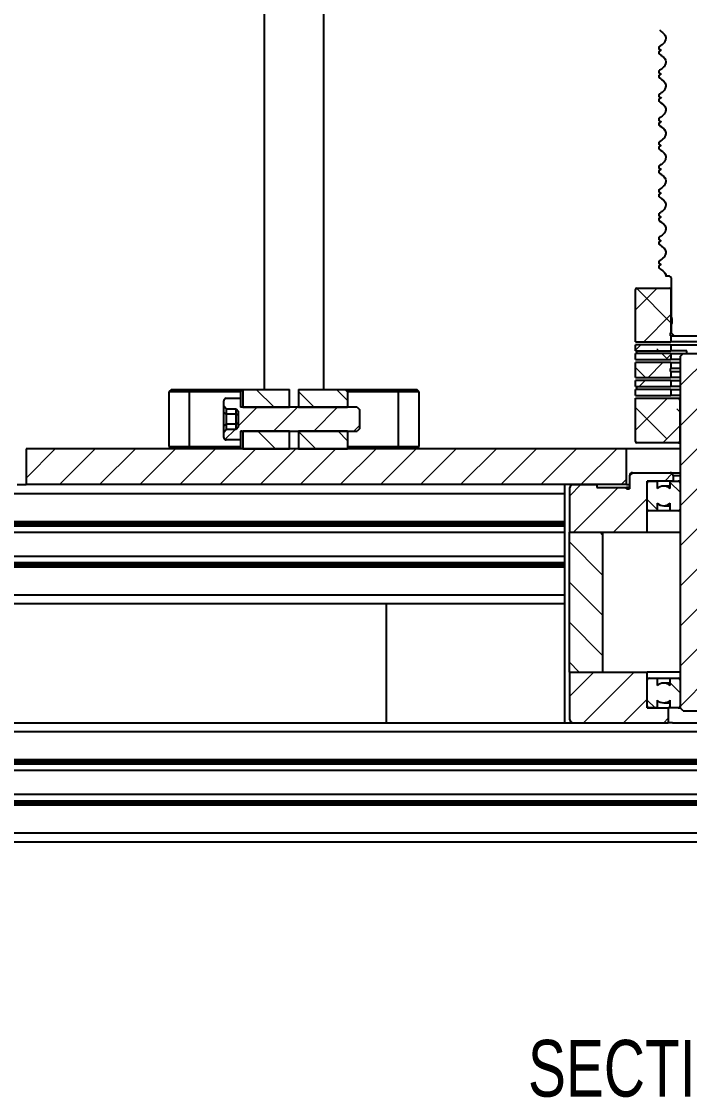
# Model space of a CAD drawing. Header units: millimetres. Extents: x 15 to 1184, y 5 to 1288.
# Drawn here: x 298.2 to 373, y 1006.1 to 1126.6 of the extents above; entities that cross this region are included whole.
import ezdxf

# ---------------------------------------------------------------- set-up
doc = ezdxf.new("R2010")
doc.units = ezdxf.units.MM
doc.styles.add('SLDTEXTSTYLE1', font='TXT', dxfattribs={"width": 0.75})

# ---------------------------------------------------------------- blocks, each defined once
blk = doc.blocks.new('SW_NOTE_3')
at = {"color": 0, "linetype": 'Continuous', "lineweight": 0, "attachment_point": 2, "style": 'SLDTEXTSTYLE1'}
for s, insert, char_height in [('SECTION', (17.36, 8.19), 6.35), ('B-B', (40.51, 5.35), 3.5)]:
    blk.add_mtext(s, dxfattribs=dict(at, insert=insert, char_height=char_height))

msp = doc.modelspace()

# ---------------------------------------------------------------- hatches: boundary and pattern name
at = {"linetype": 'Continuous', "lineweight": 18}
h = msp.add_hatch(dxfattribs=at)
h.set_pattern_fill('ANSI38', style=0)
edge = h.paths.add_edge_path(flags=0)
edge.add_line((366.92, 1096.6), (366.92, 1090.76))
edge.add_line((366.92, 1090.76), (370.9, 1090.76))
edge.add_line((370.9, 1090.76), (370.9, 1091.43))
edge.add_line((370.9, 1091.43), (370.85, 1091.43))
edge.add_line((370.85, 1091.43), (370.85, 1091.76))
edge.add_line((370.85, 1091.76), (370.9, 1091.76))
edge.add_line((370.9, 1091.76), (370.9, 1096.6))
edge.add_arc((370.74, 1096.6), 0.167, 0, 90)
edge.add_line((370.74, 1096.76), (367.09, 1096.76))
edge.add_arc((367.09, 1096.6), 0.167, 90, 180)
h = msp.add_hatch(dxfattribs=at)
h.set_pattern_fill('ANSI38', style=0)
h.paths.add_polyline_path([(366.92, 1090.43), (366.92, 1089.76), (370.9, 1089.76), (370.9, 1090.43)], flags=0)
h = msp.add_hatch(dxfattribs=at)
h.set_pattern_fill('ANSI38', style=0)
h.paths.add_polyline_path([(366.92, 1089.43), (366.92, 1088.76), (370.9, 1088.76), (370.9, 1089.43)], flags=0)
h = msp.add_hatch(dxfattribs=at)
h.set_pattern_fill('ANSI31', style=0)
h.paths.add_polyline_path([(371.92, 1049.76), (372.25, 1049.43), (374.92, 1049.43), (375.25, 1049.76), (375.25, 1079.43), (375.05, 1079.43), (375.05, 1089.3), (374.92, 1089.43), (372.25, 1089.43), (371.92, 1089.1)], flags=0)
h = msp.add_hatch(dxfattribs=at)
h.set_pattern_fill('ANSI38', style=0)
h.paths.add_polyline_path([(370.9, 1087.76), (370.9, 1088.43), (366.92, 1088.43), (366.92, 1086.76), (370.9, 1086.76), (370.9, 1087.43), (370.85, 1087.43), (370.85, 1087.76)], flags=0)
h = msp.add_hatch(dxfattribs=at)
h.set_pattern_fill('ANSI38', style=0)
h.paths.add_polyline_path([(366.92, 1086.43), (366.92, 1085.76), (370.9, 1085.76), (370.9, 1086.43)], flags=0)
h = msp.add_hatch(dxfattribs=at)
h.set_pattern_fill('ANSI31', angle=90, style=0)
h.paths.add_polyline_path([(322.98, 1083.43), (328.21, 1083.43), (328.21, 1085.43), (322.98, 1085.43)], flags=0)
h = msp.add_hatch(dxfattribs=at)
h.set_pattern_fill('ANSI31', angle=90, style=0)
h.paths.add_polyline_path([(334.44, 1085.43), (329.21, 1085.43), (329.21, 1083.43), (334.71, 1083.43), (334.71, 1085.16)], flags=0)
h = msp.add_hatch(dxfattribs=at)
h.set_pattern_fill('ANSI38', style=0)
h.paths.add_polyline_path([(366.92, 1085.43), (366.92, 1084.76), (370.9, 1084.76), (370.9, 1085.43)], flags=0)
h = msp.add_hatch(dxfattribs=at)
h.set_pattern_fill('ANSI31', style=0)
edge = h.paths.add_edge_path(flags=0)
edge.add_line((320.84, 1083.55), (321.1, 1083.25))
edge.add_line((321.1, 1083.25), (322.25, 1083.25))
edge.add_line((322.25, 1083.25), (322.51, 1082.95))
edge.add_line((322.51, 1082.95), (322.51, 1081.24))
edge.add_line((322.51, 1081.24), (322.25, 1080.94))
edge.add_line((322.25, 1080.94), (321.1, 1080.94))
edge.add_line((321.1, 1080.94), (320.84, 1080.64))
edge.add_line((320.84, 1080.64), (320.84, 1080.03))
edge.add_arc((321.11, 1080.03), 0.267, 180, 270)
edge.add_line((321.11, 1079.76), (322.71, 1079.76))
edge.add_line((322.71, 1079.76), (322.71, 1080.76))
edge.add_line((322.71, 1080.76), (335.78, 1080.76))
edge.add_line((335.78, 1080.76), (336.04, 1081.02))
edge.add_line((336.04, 1081.02), (336.04, 1083.17))
edge.add_line((336.04, 1083.17), (335.78, 1083.43))
edge.add_line((335.78, 1083.43), (322.71, 1083.43))
edge.add_line((322.71, 1083.43), (322.71, 1084.43))
edge.add_line((322.71, 1084.43), (321.11, 1084.43))
edge.add_arc((321.11, 1084.16), 0.267, 90, 180)
edge.add_line((320.84, 1084.16), (320.84, 1083.55))
h = msp.add_hatch(dxfattribs=at)
h.set_pattern_fill('ANSI38', style=0)
edge = h.paths.add_edge_path(flags=0)
edge.add_line((366.92, 1084.43), (366.92, 1079.6))
edge.add_arc((367.09, 1079.6), 0.167, 180, 270)
edge.add_line((367.09, 1079.43), (371.74, 1079.43))
edge.add_arc((371.74, 1079.6), 0.167, 270, 360)
edge.add_line((371.91, 1079.6), (371.91, 1084.26))
edge.add_arc((371.74, 1084.26), 0.167, 0, 90)
edge.add_line((371.74, 1084.43), (366.92, 1084.43))
h = msp.add_hatch(dxfattribs=at)
h.set_pattern_fill('ANSI31', angle=90, style=0)
h.paths.add_polyline_path([(322.98, 1078.76), (328.21, 1078.76), (328.21, 1080.76), (322.98, 1080.76)], flags=0)
h = msp.add_hatch(dxfattribs=at)
h.set_pattern_fill('ANSI31', angle=90, style=0)
h.paths.add_polyline_path([(334.71, 1078.76), (334.71, 1080.76), (329.21, 1080.76), (329.21, 1078.76)], flags=0)
h = msp.add_hatch(dxfattribs=at)
h.set_pattern_fill('ANSI31', style=0)
h.paths.add_polyline_path([(365.92, 1078.76), (298.71, 1078.76), (298.71, 1074.76), (365.92, 1074.76)], flags=0)
h = msp.add_hatch(dxfattribs=at)
h.set_pattern_fill('ANSI31', style=0)
edge = h.paths.add_edge_path(flags=0)
edge.add_line((359.59, 1074.43), (359.59, 1069.43))
edge.add_line((359.59, 1069.43), (368.25, 1069.43))
edge.add_line((368.25, 1069.43), (368.25, 1075.16))
edge.add_line((368.25, 1075.16), (371.15, 1075.16))
edge.add_line((371.15, 1075.16), (371.15, 1075.76))
edge.add_arc((370.82, 1075.76), 0.333, 0, 90)
edge.add_line((370.82, 1076.1), (366.59, 1076.1))
edge.add_arc((366.59, 1075.76), 0.333, 90, 180)
edge.add_line((366.25, 1075.76), (366.25, 1074.3))
edge.add_line((366.25, 1074.3), (365.92, 1074.3))
edge.add_line((365.92, 1074.3), (365.92, 1074.43))
edge.add_line((365.92, 1074.43), (362.59, 1074.43))
edge.add_line((362.59, 1074.43), (362.59, 1074.76))
edge.add_line((362.59, 1074.76), (359.92, 1074.76))
edge.add_arc((359.92, 1074.43), 0.333, 90, 180)
h = msp.add_hatch(dxfattribs=at)
h.set_pattern_fill('ANSI31', angle=90, style=0)
edge = h.paths.add_edge_path(flags=0)
edge.add_line((370.82, 1075.16), (370.82, 1074.32))
edge.add_arc((370.09, 1073.5), 1.1, 48.1897, 131.8103)
edge.add_line((369.35, 1074.32), (369.35, 1075.16))
edge.add_line((369.35, 1075.16), (368.45, 1075.16))
edge.add_arc((368.45, 1074.96), 0.2, 90, 180)
edge.add_line((368.25, 1074.96), (368.25, 1072.03))
edge.add_arc((368.45, 1072.03), 0.2, 180, 270)
edge.add_line((368.45, 1071.83), (369.35, 1071.83))
edge.add_line((369.35, 1071.83), (369.35, 1072.68))
edge.add_arc((370.09, 1073.5), 1.1, 228.1897, 311.8103)
edge.add_line((370.82, 1072.68), (370.82, 1071.83))
edge.add_line((370.82, 1071.83), (371.72, 1071.83))
edge.add_arc((371.72, 1072.03), 0.2, 270, 360)
edge.add_line((371.92, 1072.03), (371.92, 1074.96))
edge.add_arc((371.72, 1074.96), 0.2, 0, 90)
edge.add_line((371.72, 1075.16), (370.82, 1075.16))
h = msp.add_hatch(dxfattribs=at)
h.set_pattern_fill('ANSI31', angle=90, style=0)
h.paths.add_polyline_path([(363.25, 1069.43), (359.49, 1069.43), (359.49, 1053.76), (363.25, 1053.76)], flags=0)
h = msp.add_hatch(dxfattribs=at)
h.set_pattern_fill('ANSI31', style=0)
edge = h.paths.add_edge_path(flags=0)
edge.add_line((368.25, 1053.76), (359.59, 1053.76))
edge.add_line((359.59, 1053.76), (359.59, 1048.43))
edge.add_arc((359.92, 1048.43), 0.333, 180, 270)
edge.add_line((359.92, 1048.1), (370.59, 1048.1))
edge.add_line((370.59, 1048.1), (370.59, 1049.76))
edge.add_line((370.59, 1049.76), (368.25, 1049.76))
edge.add_line((368.25, 1049.76), (368.25, 1053.76))
h = msp.add_hatch(dxfattribs=at)
h.set_pattern_fill('ANSI31', angle=90, style=0)
edge = h.paths.add_edge_path(flags=0)
edge.add_line((370.82, 1050.61), (370.82, 1049.76))
edge.add_line((370.82, 1049.76), (371.72, 1049.76))
edge.add_arc((371.72, 1049.96), 0.2, 270, 360)
edge.add_line((371.92, 1049.96), (371.92, 1052.9))
edge.add_arc((371.72, 1052.9), 0.2, 0, 90)
edge.add_line((371.72, 1053.1), (370.82, 1053.1))
edge.add_line((370.82, 1053.1), (370.82, 1052.25))
edge.add_arc((370.09, 1051.43), 1.1, 48.1897, 131.8103)
edge.add_line((369.35, 1052.25), (369.35, 1053.1))
edge.add_line((369.35, 1053.1), (368.45, 1053.1))
edge.add_arc((368.45, 1052.9), 0.2, 90, 180)
edge.add_line((368.25, 1052.9), (368.25, 1049.96))
edge.add_arc((368.45, 1049.96), 0.2, 180, 270)
edge.add_line((368.45, 1049.76), (369.35, 1049.76))
edge.add_line((369.35, 1049.76), (369.35, 1050.61))
edge.add_arc((370.09, 1051.43), 1.1, 228.1897, 311.8103)

# ---------------------------------------------------------------- linework, layer by layer
at = {"color": 7, "linetype": 'Continuous', "lineweight": 25}
for p, q in [((325.38, 1140.28), (325.38, 1085.43)), ((332.04, 1085.43), (332.04, 1140.28)), ((369.59, 1123.52), (369.59, 1123.8)), ((369.59, 1123.01), (369.59, 1123.28)), ((369.66, 1123.48), (369.82, 1123.39)), ((369.67, 1123.48), (369.77, 1123.42)), ((370.31, 1122.03), (370.3, 1121.99)), ((369.59, 1120.85), (369.59, 1121.14)), ((369.67, 1120.81), (369.74, 1120.74)), ((369.59, 1120.35), (369.59, 1120.61)), ((369.59, 1118.19), (369.59, 1118.47)), ((370.31, 1119.36), (370.3, 1119.32)), ((369.59, 1117.68), (369.59, 1117.95)), ((369.72, 1118.1), (369.83, 1118.04)), ((370.31, 1116.69), (370.3, 1116.66)), ((369.59, 1115.52), (369.59, 1115.8)), ((369.59, 1115.01), (369.59, 1115.28)), ((369.66, 1115.48), (369.8, 1115.39)), ((369.66, 1115.32), (369.72, 1115.28)), ((369.67, 1115.48), (369.76, 1115.42)), ((369.7, 1114.89), (369.79, 1114.87)), ((369.74, 1115.43), (369.83, 1115.38)), ((370.31, 1114.03), (370.3, 1113.99)), ((369.59, 1112.85), (369.59, 1113.14)), ((369.59, 1112.35), (369.59, 1112.61)), ((369.67, 1112.81), (369.7, 1112.77)), ((370.31, 1111.36), (370.3, 1111.32)), ((369.59, 1110.19), (369.59, 1110.47)), ((369.59, 1109.68), (369.59, 1109.95)), ((369.66, 1110.15), (369.82, 1110.06)), ((369.67, 1110.15), (369.77, 1110.09)), ((370.31, 1108.69), (370.3, 1108.66)), ((369.59, 1107.52), (369.59, 1107.8)), ((369.67, 1107.48), (369.76, 1107.41)), ((369.59, 1107.01), (369.59, 1107.28)), ((369.59, 1104.85), (369.59, 1105.14)), ((370.31, 1106.03), (370.3, 1105.99)), ((369.59, 1104.34), (369.59, 1104.61)), ((369.67, 1104.81), (369.77, 1104.73)), ((370.31, 1103.36), (370.3, 1103.32)), ((369.59, 1102.19), (369.59, 1102.47)), ((369.59, 1101.68), (369.59, 1101.95)), ((369.67, 1102.15), (369.69, 1102.1)), ((370.31, 1100.69), (370.3, 1100.66)), ((369.59, 1099.52), (369.59, 1099.8)), ((369.59, 1099.01), (369.59, 1099.28)), ((369.67, 1099.48), (369.76, 1099.4)), ((370.75, 1098.1), (370.32, 1098.1)), ((370.92, 1097.93), (370.92, 1093.43)), ((367.09, 1096.76), (370.74, 1096.76)), ((370.74, 1096.76), (370.92, 1096.76)), ((366.92, 1090.76), (366.92, 1096.6)), ((370.9, 1096.6), (370.9, 1091.76)), ((370.92, 1093.43), (370.99, 1093.43)), ((371.05, 1092.86), (371.05, 1093.36)), ((370.92, 1092.8), (370.92, 1091.76)), ((370.92, 1092.8), (370.99, 1092.8)), ((366.92, 1090.76), (370.9, 1090.76)), ((370.85, 1091.43), (370.85, 1091.76)), ((370.85, 1091.76), (370.9, 1091.76)), ((370.9, 1091.43), (370.85, 1091.43)), ((370.92, 1091.76), (370.9, 1091.76)), ((370.9, 1091.43), (370.9, 1090.76)), ((370.9, 1091.43), (371.25, 1091.43)), ((376.11, 1090.76), (370.9, 1090.76)), ((371.25, 1091.43), (370.92, 1091.76)), ((371.25, 1091.43), (375.92, 1091.43)), ((366.92, 1089.76), (366.92, 1090.43)), ((370.9, 1090.43), (366.92, 1090.43)), ((366.92, 1089.76), (370.9, 1089.76)), ((366.92, 1088.76), (366.92, 1089.43)), ((370.9, 1089.43), (366.92, 1089.43)), ((367.03, 1089.76), (367.03, 1089.43)), ((370.9, 1090.43), (370.9, 1089.76)), ((370.9, 1090.43), (376.11, 1090.43)), ((372.68, 1089.76), (370.9, 1089.76)), ((370.9, 1089.43), (370.9, 1088.76)), ((370.9, 1089.43), (372.25, 1089.43)), ((371.92, 1089.1), (372.25, 1089.43)), ((372.25, 1089.43), (374.92, 1089.43)), ((372.68, 1089.43), (372.68, 1089.76)), ((366.92, 1088.76), (370.9, 1088.76)), ((366.92, 1086.76), (366.92, 1088.43)), ((370.9, 1088.43), (366.92, 1088.43)), ((371.92, 1088.76), (370.9, 1088.76)), ((370.9, 1088.43), (370.9, 1087.76)), ((370.9, 1088.43), (371.92, 1088.43)), ((371.92, 1089.1), (371.92, 1049.76)), ((370.85, 1087.43), (370.85, 1087.76)), ((370.85, 1087.76), (370.9, 1087.76)), ((370.9, 1087.43), (370.85, 1087.43)), ((371.92, 1087.76), (370.9, 1087.76)), ((370.9, 1087.43), (370.9, 1086.76)), ((370.9, 1087.43), (371.92, 1087.43)), ((366.92, 1086.76), (370.9, 1086.76)), ((366.92, 1085.76), (366.92, 1086.43)), ((370.9, 1086.43), (366.92, 1086.43)), ((366.92, 1085.76), (370.9, 1085.76)), ((367.03, 1085.76), (367.03, 1085.43)), ((371.92, 1086.76), (370.9, 1086.76)), ((370.9, 1086.43), (370.9, 1085.76)), ((370.9, 1086.43), (371.92, 1086.43)), ((371.92, 1085.76), (370.9, 1085.76)), ((314.98, 1085.43), (314.71, 1085.16)), ((314.71, 1085.16), (314.71, 1079.03)), ((317.02, 1085.16), (314.71, 1085.16)), ((314.98, 1085.43), (317.1, 1085.43)), ((317.1, 1085.43), (317.02, 1085.16)), ((322.71, 1085.16), (317.02, 1085.16)), ((317.02, 1079.03), (317.02, 1085.16)), ((317.1, 1085.43), (322.98, 1085.43)), ((322.98, 1085.43), (322.71, 1085.16)), ((322.71, 1085.16), (322.71, 1084.43)), ((322.98, 1085.43), (322.98, 1083.43)), ((322.98, 1085.43), (328.21, 1085.43)), ((328.21, 1083.43), (328.21, 1085.43)), ((329.21, 1085.43), (329.21, 1083.43)), ((329.21, 1085.43), (334.44, 1085.43)), ((334.44, 1085.43), (334.71, 1085.16)), ((334.44, 1085.43), (340.31, 1085.43)), ((334.71, 1085.16), (334.71, 1083.43)), ((340.39, 1085.16), (334.71, 1085.16)), ((340.31, 1085.43), (340.39, 1085.16)), ((340.31, 1085.43), (342.44, 1085.43)), ((340.39, 1079.03), (340.39, 1085.16)), ((342.71, 1085.16), (340.39, 1085.16)), ((342.71, 1085.16), (342.44, 1085.43)), ((342.71, 1079.03), (342.71, 1085.16)), ((366.92, 1084.76), (366.92, 1085.43)), ((370.9, 1085.43), (366.92, 1085.43)), ((366.92, 1084.76), (370.9, 1084.76)), ((370.9, 1085.43), (370.9, 1084.76)), ((370.9, 1085.43), (371.92, 1085.43)), ((371.92, 1084.76), (370.9, 1084.76)), ((320.84, 1083.55), (320.84, 1084.16)), ((321.1, 1083.25), (320.84, 1083.55)), ((320.84, 1082.82), (320.84, 1083.55)), ((321.11, 1084.43), (322.71, 1084.43)), ((322.71, 1084.43), (322.71, 1083.43)), ((335.78, 1083.43), (322.71, 1083.43)), ((322.98, 1083.43), (328.21, 1083.43)), ((329.21, 1083.43), (334.71, 1083.43)), ((335.78, 1083.43), (336.04, 1083.17)), ((366.92, 1079.6), (366.92, 1084.43)), ((366.92, 1084.43), (371.74, 1084.43)), ((371.74, 1084.43), (371.92, 1084.43)), ((371.91, 1084.26), (371.91, 1079.6)), ((321.1, 1082.67), (320.84, 1082.82)), ((320.84, 1081.37), (320.84, 1082.82)), ((321.1, 1083.25), (322.25, 1083.25)), ((321.1, 1083.25), (321.1, 1082.67)), ((322.25, 1082.67), (321.1, 1082.67)), ((321.1, 1082.67), (321.1, 1081.52)), ((322.25, 1083.25), (322.51, 1082.95)), ((322.25, 1082.67), (322.25, 1083.25)), ((322.51, 1082.52), (322.25, 1082.67)), ((322.25, 1081.52), (322.25, 1082.67)), ((322.51, 1081.24), (322.51, 1082.95)), ((336.04, 1083.17), (336.04, 1081.02)), ((320.84, 1081.37), (321.1, 1081.52)), ((320.84, 1080.64), (320.84, 1081.37)), ((320.84, 1080.64), (321.1, 1080.94)), ((321.1, 1081.52), (321.1, 1080.94)), ((322.25, 1081.52), (321.1, 1081.52)), ((322.25, 1080.94), (321.1, 1080.94)), ((322.51, 1081.67), (322.25, 1081.52)), ((322.25, 1080.94), (322.25, 1081.52)), ((322.51, 1081.24), (322.25, 1080.94)), ((336.04, 1081.02), (335.78, 1080.76)), ((320.84, 1080.03), (320.84, 1080.64)), ((322.71, 1079.76), (321.11, 1079.76)), ((322.71, 1080.76), (335.78, 1080.76)), ((322.71, 1080.76), (322.71, 1079.76)), ((322.71, 1079.76), (322.71, 1078.76)), ((328.21, 1080.76), (322.98, 1080.76)), ((322.98, 1080.76), (322.98, 1078.76)), ((328.21, 1078.76), (328.21, 1080.76)), ((334.71, 1080.76), (329.21, 1080.76)), ((329.21, 1080.76), (329.21, 1078.76)), ((334.71, 1080.76), (334.71, 1078.76)), ((365.92, 1078.76), (298.71, 1078.76)), ((298.71, 1078.76), (298.71, 1074.76)), ((314.71, 1079.03), (314.98, 1078.76)), ((314.71, 1079.03), (317.02, 1079.03)), ((317.02, 1079.03), (322.71, 1079.03)), ((317.1, 1078.76), (317.02, 1079.03)), ((322.98, 1078.76), (328.21, 1078.76)), ((329.21, 1078.76), (334.71, 1078.76)), ((334.71, 1079.03), (340.39, 1079.03)), ((340.31, 1078.76), (340.39, 1079.03)), ((340.39, 1079.03), (342.71, 1079.03)), ((342.44, 1078.76), (342.71, 1079.03)), ((371.92, 1078.76), (365.92, 1078.76)), ((365.92, 1074.76), (365.92, 1078.76)), ((371.74, 1079.43), (367.09, 1079.43)), ((371.74, 1079.43), (371.92, 1079.43)), ((366.25, 1075.76), (366.25, 1074.3)), ((366.59, 1076.1), (370.82, 1076.1)), ((368.25, 1069.43), (368.25, 1075.16)), ((371.15, 1075.16), (368.25, 1075.16)), ((368.25, 1072.03), (368.25, 1074.96)), ((368.45, 1075.16), (369.35, 1075.16)), ((369.35, 1075.16), (369.35, 1074.32)), ((370.82, 1076.1), (371.92, 1076.1)), ((370.82, 1075.16), (371.72, 1075.16)), ((370.82, 1074.32), (370.82, 1075.16)), ((371.15, 1075.76), (371.15, 1075.16)), ((371.92, 1075.16), (371.72, 1075.16)), ((371.92, 1074.96), (371.92, 1072.03)), ((235.04, 1073.76), (359.04, 1073.76)), ((297.71, 1074.76), (298.71, 1074.76)), ((365.92, 1074.76), (298.71, 1074.76)), ((359.04, 1073.76), (359.04, 1074.76)), ((359.04, 1070.63), (359.04, 1073.76)), ((359.59, 1069.43), (359.59, 1074.43)), ((359.92, 1074.76), (362.59, 1074.76)), ((362.59, 1074.76), (362.59, 1074.43)), ((362.59, 1074.43), (365.92, 1074.43)), ((365.92, 1074.76), (366.25, 1074.76)), ((365.92, 1074.3), (365.92, 1074.43)), ((366.25, 1074.43), (365.92, 1074.43)), ((365.92, 1074.3), (366.25, 1074.3)), ((370.82, 1074.6), (370.09, 1074.6)), ((369.35, 1072.68), (369.35, 1071.83)), ((370.82, 1071.83), (370.82, 1072.68)), ((369.35, 1071.83), (368.45, 1071.83)), ((370.82, 1071.83), (369.35, 1071.83)), ((370.09, 1072.4), (370.82, 1072.4)), ((371.72, 1071.83), (370.82, 1071.83)), ((371.92, 1071.83), (371.72, 1071.83)), ((235.04, 1070.63), (359.04, 1070.63)), ((235.04, 1070.5), (359.04, 1070.5)), ((235.04, 1070.36), (359.04, 1070.36)), ((235.04, 1070.3), (359.04, 1070.3)), ((235.04, 1070.16), (359.04, 1070.16)), ((359.04, 1070.5), (359.04, 1070.63)), ((359.04, 1070.36), (359.04, 1070.5)), ((359.04, 1070.3), (359.04, 1070.36)), ((359.04, 1070.16), (359.04, 1070.3)), ((359.04, 1069.44), (359.04, 1070.16)), ((235.04, 1069.44), (359.04, 1069.44)), ((359.04, 1066.76), (359.04, 1069.44)), ((359.49, 1069.43), (359.49, 1053.76)), ((359.49, 1069.43), (363.25, 1069.43)), ((359.59, 1069.43), (368.25, 1069.43)), ((363.25, 1069.43), (363.25, 1053.76)), ((368.25, 1069.43), (371.92, 1069.43)), ((235.04, 1066.76), (359.04, 1066.76)), ((359.04, 1066.03), (359.04, 1066.76)), ((235.04, 1066.03), (359.04, 1066.03)), ((235.04, 1065.9), (359.04, 1065.9)), ((235.04, 1065.83), (359.04, 1065.83)), ((235.04, 1065.7), (359.04, 1065.7)), ((235.04, 1065.56), (359.04, 1065.56)), ((359.04, 1065.9), (359.04, 1066.03)), ((359.04, 1065.83), (359.04, 1065.9)), ((359.04, 1065.7), (359.04, 1065.83)), ((359.04, 1065.56), (359.04, 1065.7)), ((359.04, 1062.43), (359.04, 1065.56)), ((235.04, 1062.43), (359.04, 1062.43)), ((359.04, 1061.43), (359.04, 1062.43)), ((235.04, 1061.43), (359.04, 1061.43)), ((339.04, 1061.43), (339.04, 1048.1)), ((359.04, 1048.1), (359.04, 1061.43)), ((359.49, 1053.76), (363.25, 1053.76)), ((359.59, 1048.43), (359.59, 1053.76)), ((359.59, 1053.76), (368.25, 1053.76)), ((368.25, 1049.76), (368.25, 1053.76)), ((371.92, 1053.76), (368.25, 1053.76)), ((368.25, 1049.96), (368.25, 1052.9)), ((368.45, 1053.1), (369.35, 1053.1)), ((369.35, 1053.1), (369.35, 1052.25)), ((369.35, 1053.1), (370.82, 1053.1)), ((370.82, 1052.53), (370.09, 1052.53)), ((370.82, 1052.25), (370.82, 1053.1)), ((370.82, 1053.1), (371.72, 1053.1)), ((371.72, 1053.1), (371.92, 1053.1)), ((371.92, 1052.9), (371.92, 1049.96)), ((368.25, 1049.76), (370.59, 1049.76)), ((369.35, 1049.76), (368.45, 1049.76)), ((369.35, 1050.61), (369.35, 1049.76)), ((370.09, 1050.33), (370.82, 1050.33)), ((370.59, 1049.76), (370.59, 1048.1)), ((370.82, 1049.76), (370.59, 1049.76)), ((370.82, 1049.76), (370.82, 1050.61)), ((371.72, 1049.76), (370.82, 1049.76)), ((371.72, 1049.76), (371.92, 1049.76)), ((372.25, 1049.43), (371.92, 1049.76)), ((372.25, 1049.43), (374.92, 1049.43)), ((235.04, 1048.1), (359.92, 1048.1)), ((359.92, 1048.1), (370.59, 1048.1)), ((371.09, 1048.1), (370.59, 1048.1)), ((371.09, 1048.1), (376.08, 1048.1)), ((235.04, 1047.1), (512.38, 1047.1)), ((235.04, 1043.96), (512.38, 1043.96)), ((235.04, 1043.83), (512.38, 1043.83)), ((235.04, 1043.7), (512.38, 1043.7)), ((235.04, 1043.63), (512.38, 1043.63)), ((235.04, 1043.5), (512.38, 1043.5)), ((235.04, 1042.77), (512.38, 1042.77)), ((235.04, 1040.09), (512.38, 1040.09)), ((235.04, 1039.36), (512.38, 1039.36)), ((235.04, 1039.23), (512.38, 1039.23)), ((235.04, 1039.16), (512.38, 1039.16)), ((235.04, 1039.03), (512.38, 1039.03)), ((235.04, 1038.9), (512.38, 1038.9)), ((235.04, 1035.76), (512.38, 1035.76)), ((235.04, 1034.76), (512.38, 1034.76))]:
    msp.add_line(p, q, dxfattribs=at)
at = {"color": 8, "linetype": 'Continuous', "lineweight": 25}
for p, q in [((369.66, 1120.81), (369.75, 1120.72)), ((369.62, 1120.31), (369.65, 1120.26)), ((369.62, 1114.98), (369.7, 1114.89)), ((369.66, 1107.48), (369.79, 1107.39)), ((369.66, 1104.81), (369.77, 1104.72)), ((369.66, 1099.48), (369.77, 1099.39)), ((370.9, 1096.6), (370.92, 1096.6)), ((371.91, 1084.26), (371.92, 1084.26)), ((371.91, 1079.6), (371.92, 1079.6)), ((371.92, 1075.76), (371.15, 1075.76))]:
    msp.add_line(p, q, dxfattribs=at)
at = {"color": 7, "linetype": 'Continuous', "lineweight": 25}
for centre, radius, start, end in [((370.75, 1097.93), 0.167, 0, 90), ((367.09, 1096.6), 0.167, 90, 180), ((370.74, 1096.6), 0.167, 0, 90), ((370.99, 1093.36), 0.0667, 0, 90), ((370.99, 1092.86), 0.0667, 270, 0), ((321.11, 1084.16), 0.267, 90, 180), ((371.74, 1084.26), 0.167, 0, 90), ((321.11, 1080.03), 0.267, 180, 270), ((367.09, 1079.6), 0.167, 180, 270), ((371.74, 1079.6), 0.167, 270, 0), ((366.59, 1075.76), 0.333, 90, 180), ((368.45, 1074.96), 0.2, 90, 180), ((370.82, 1075.76), 0.333, 0, 90), ((371.72, 1074.96), 0.2, 0, 90), ((359.92, 1074.43), 0.333, 90, 180), ((370.09, 1073.5), 1.1, 48.1897, 131.8103), ((370.09, 1073.5), 1.1, 228.1897, 311.8103), ((368.45, 1072.03), 0.2, 180, 270), ((371.72, 1072.03), 0.2, 270, 0), ((368.45, 1052.9), 0.2, 90, 180), ((370.09, 1051.43), 1.1, 48.1897, 131.8103), ((371.72, 1052.9), 0.2, 0, 90), ((368.45, 1049.96), 0.2, 180, 270), ((370.09, 1051.43), 1.1, 228.1897, 311.8103), ((371.72, 1049.96), 0.2, 270, 0), ((359.92, 1048.43), 0.333, 180, 270)]:
    msp.add_arc(centre, radius, start, end, dxfattribs=at)
for start_param, end_param in [(1.570796, 1.686525), (4.596661, 4.712389)]:
    msp.add_ellipse((322.98, 1082.1), major_axis=(2.31, 0), ratio=0.57735, start_param=start_param, end_param=end_param, dxfattribs=at)
for points, knots in [([(369.62, 1125.65), (369.78, 1125.54), (370.02, 1125.38), (370.25, 1125.09), (370.33, 1124.84), (370.32, 1124.6), (370.22, 1124.34), (369.98, 1124.07), (369.75, 1123.92), (369.62, 1123.83)], [0, 0, 0, 0, 0.239797, 0.35871, 0.459904, 0.561653, 0.652756, 0.804656, 1, 1, 1, 1]), ([(369.62, 1123.83), (369.61, 1123.83), (369.6, 1123.82), (369.59, 1123.81), (369.59, 1123.8)], [0, 0, 0, 0, 0.480211, 1, 1, 1, 1]), ([(369.59, 1123.52), (369.59, 1123.51), (369.6, 1123.5), (369.63, 1123.48), (369.65, 1123.48), (369.66, 1123.48), (369.66, 1123.48)], [0, 0, 0, 0, 0.318044, 0.63634, 0.953152, 1, 1, 1, 1]), ([(369.66, 1123.32), (369.65, 1123.32), (369.63, 1123.32), (369.61, 1123.3), (369.59, 1123.29), (369.59, 1123.28)], [0, 0, 0, 0, 0.322522, 0.645051, 1, 1, 1, 1]), ([(369.67, 1123.48), (369.67, 1123.48), (369.69, 1123.48), (369.72, 1123.46), (369.73, 1123.44), (369.74, 1123.42), (369.75, 1123.39), (369.74, 1123.36), (369.72, 1123.34), (369.7, 1123.33), (369.68, 1123.32), (369.67, 1123.32), (369.66, 1123.32)], [0, 0, 0, 0, 0.106496, 0.213017, 0.31983, 0.427224, 0.535332, 0.643669, 0.751948, 0.859621, 0.966627, 1, 1, 1, 1]), ([(369.66, 1123.48), (369.66, 1123.48), (369.66, 1123.48), (369.66, 1123.48), (369.66, 1123.48), (369.67, 1123.48)], [0, 0, 0, 0, 0.2708044, 0.5416201, 1, 1, 1, 1]), ([(369.66, 1123.32), (369.66, 1123.32), (369.66, 1123.32), (369.66, 1123.32), (369.66, 1123.32), (369.66, 1123.32)], [0, 0, 0, 0, 0.271142, 0.542285, 1, 1, 1, 1]), ([(369.59, 1123.01), (369.59, 1123.01), (369.6, 1122.99), (369.61, 1122.98), (369.62, 1122.98)], [0, 0, 0, 0, 0.480494, 1, 1, 1, 1]), ([(369.62, 1122.98), (369.78, 1122.87), (370.02, 1122.72), (370.25, 1122.42), (370.33, 1122.17), (370.32, 1121.93), (370.22, 1121.67), (369.98, 1121.4), (369.75, 1121.25), (369.62, 1121.17)], [0, 0, 0, 0, 0.239798, 0.358711, 0.459898, 0.561648, 0.652759, 0.80466, 1, 1, 1, 1]), ([(369.76, 1122.87), (369.86, 1122.8), (370.05, 1122.67), (370.19, 1122.47), (370.25, 1122.38)], [0, 0, 0, 0, 0.536922, 1, 1, 1, 1]), ([(369.62, 1121.17), (369.61, 1121.16), (369.6, 1121.15), (369.59, 1121.14), (369.59, 1121.14)], [0, 0, 0, 0, 0.480037, 1, 1, 1, 1]), ([(369.59, 1120.85), (369.59, 1120.85), (369.6, 1120.83), (369.63, 1120.82), (369.65, 1120.81), (369.66, 1120.81), (369.66, 1120.81)], [0, 0, 0, 0, 0.31817, 0.636408, 0.953161, 1, 1, 1, 1]), ([(369.67, 1120.81), (369.67, 1120.81), (369.69, 1120.81), (369.72, 1120.8), (369.73, 1120.78), (369.74, 1120.75), (369.75, 1120.72), (369.74, 1120.7), (369.72, 1120.67), (369.7, 1120.66), (369.68, 1120.65), (369.67, 1120.65), (369.66, 1120.65)], [0, 0, 0, 0, 0.106501, 0.213026, 0.319844, 0.427242, 0.535355, 0.643697, 0.751916, 0.859593, 0.966626, 1, 1, 1, 1]), ([(369.66, 1120.81), (369.66, 1120.81), (369.66, 1120.81), (369.66, 1120.81), (369.66, 1120.81), (369.67, 1120.81)], [0, 0, 0, 0, 0.2708044, 0.5416201, 1, 1, 1, 1]), ([(369.68, 1120.76), (369.69, 1120.76), (369.69, 1120.75), (369.73, 1120.74), (369.76, 1120.74)], [0, 0, 0, 0, 0.298907, 1, 1, 1, 1]), ([(369.66, 1120.65), (369.65, 1120.65), (369.63, 1120.65), (369.61, 1120.64), (369.59, 1120.62), (369.59, 1120.61)], [0, 0, 0, 0, 0.3225, 0.644892, 1, 1, 1, 1]), ([(369.59, 1120.35), (369.59, 1120.34), (369.6, 1120.33), (369.61, 1120.32), (369.62, 1120.31)], [0, 0, 0, 0, 0.480172, 1, 1, 1, 1]), ([(369.62, 1120.31), (369.78, 1120.21), (370.02, 1120.05), (370.25, 1119.75), (370.33, 1119.51), (370.32, 1119.26), (370.22, 1119.01), (369.98, 1118.73), (369.75, 1118.58), (369.62, 1118.5)], [0, 0, 0, 0, 0.239799, 0.358705, 0.4599, 0.56165, 0.652754, 0.804655, 1, 1, 1, 1]), ([(369.66, 1120.65), (369.66, 1120.65), (369.66, 1120.65), (369.66, 1120.65), (369.66, 1120.65), (369.66, 1120.65)], [0, 0, 0, 0, 0.271141, 0.542294, 1, 1, 1, 1]), ([(369.76, 1120.2), (369.86, 1120.13), (370.05, 1120), (370.19, 1119.8), (370.25, 1119.71)], [0, 0, 0, 0, 0.536927, 1, 1, 1, 1]), ([(369.62, 1118.5), (369.61, 1118.5), (369.6, 1118.49), (369.59, 1118.48), (369.59, 1118.47)], [0, 0, 0, 0, 0.480037, 1, 1, 1, 1]), ([(369.59, 1118.19), (369.59, 1118.18), (369.6, 1118.17), (369.63, 1118.15), (369.65, 1118.15), (369.66, 1118.15), (369.66, 1118.15)], [0, 0, 0, 0, 0.318172, 0.636412, 0.953167, 1, 1, 1, 1]), ([(369.66, 1117.99), (369.65, 1117.99), (369.63, 1117.98), (369.61, 1117.97), (369.59, 1117.96), (369.59, 1117.95)], [0, 0, 0, 0, 0.322463, 0.644933, 1, 1, 1, 1]), ([(369.59, 1117.68), (369.59, 1117.67), (369.6, 1117.66), (369.61, 1117.65), (369.62, 1117.65)], [0, 0, 0, 0, 0.480172, 1, 1, 1, 1]), ([(369.62, 1117.65), (369.78, 1117.54), (370.02, 1117.38), (370.25, 1117.09), (370.33, 1116.84), (370.32, 1116.6), (370.22, 1116.34), (369.98, 1116.07), (369.75, 1115.92), (369.62, 1115.83)], [0, 0, 0, 0, 0.239799, 0.358705, 0.4599, 0.56165, 0.652754, 0.804655, 1, 1, 1, 1]), ([(369.67, 1118.15), (369.67, 1118.15), (369.69, 1118.14), (369.72, 1118.13), (369.73, 1118.11), (369.74, 1118.08), (369.75, 1118.06), (369.74, 1118.03), (369.72, 1118.01), (369.7, 1117.99), (369.68, 1117.99), (369.67, 1117.99), (369.66, 1117.99)], [0, 0, 0, 0, 0.1064994, 0.2130235, 0.3197805, 0.4272519, 0.5352837, 0.6437007, 0.7519189, 0.8595946, 0.966626, 1, 1, 1, 1]), ([(369.66, 1118.15), (369.66, 1118.15), (369.66, 1118.15), (369.66, 1118.15), (369.66, 1118.15), (369.67, 1118.15)], [0, 0, 0, 0, 0.270814, 0.541616, 1, 1, 1, 1]), ([(369.67, 1118.15), (369.66, 1118.14), (369.66, 1118.12), (369.71, 1118.1), (369.73, 1118.09)], [0, 0, 0, 0, 0.492167, 1, 1, 1, 1]), ([(369.66, 1117.99), (369.66, 1117.99), (369.66, 1117.99), (369.66, 1117.99), (369.66, 1117.99), (369.66, 1117.99)], [0, 0, 0, 0, 0.271139, 0.54229, 1, 1, 1, 1]), ([(369.76, 1117.53), (369.86, 1117.46), (370.05, 1117.33), (370.19, 1117.13), (370.25, 1117.04)], [0, 0, 0, 0, 0.536916, 1, 1, 1, 1]), ([(369.62, 1115.83), (369.61, 1115.83), (369.6, 1115.82), (369.59, 1115.81), (369.59, 1115.8)], [0, 0, 0, 0, 0.480037, 1, 1, 1, 1]), ([(369.59, 1115.52), (369.59, 1115.51), (369.6, 1115.5), (369.63, 1115.48), (369.65, 1115.48), (369.66, 1115.48), (369.66, 1115.48)], [0, 0, 0, 0, 0.318029, 0.636311, 0.953161, 1, 1, 1, 1]), ([(369.66, 1115.32), (369.65, 1115.32), (369.63, 1115.32), (369.61, 1115.3), (369.59, 1115.29), (369.59, 1115.28)], [0, 0, 0, 0, 0.322522, 0.645051, 1, 1, 1, 1]), ([(369.59, 1115.01), (369.59, 1115.01), (369.6, 1114.99), (369.61, 1114.98), (369.62, 1114.98)], [0, 0, 0, 0, 0.480305, 1, 1, 1, 1]), ([(369.62, 1114.98), (369.78, 1114.87), (370.02, 1114.72), (370.25, 1114.42), (370.33, 1114.17), (370.32, 1113.93), (370.22, 1113.67), (369.98, 1113.4), (369.75, 1113.25), (369.62, 1113.17)], [0, 0, 0, 0, 0.2397984, 0.3587113, 0.4599059, 0.5616559, 0.6527594, 0.8046601, 1, 1, 1, 1]), ([(369.67, 1115.48), (369.67, 1115.48), (369.69, 1115.48), (369.72, 1115.46), (369.73, 1115.44), (369.74, 1115.42), (369.75, 1115.39), (369.74, 1115.36), (369.72, 1115.34), (369.7, 1115.33), (369.68, 1115.32), (369.67, 1115.32), (369.66, 1115.32)], [0, 0, 0, 0, 0.1065, 0.212986, 0.319804, 0.427276, 0.535309, 0.64365, 0.751934, 0.859611, 0.966622, 1, 1, 1, 1]), ([(369.66, 1115.48), (369.66, 1115.48), (369.66, 1115.48), (369.66, 1115.48), (369.66, 1115.48), (369.67, 1115.48)], [0, 0, 0, 0, 0.270814, 0.541616, 1, 1, 1, 1]), ([(369.66, 1115.32), (369.66, 1115.32), (369.66, 1115.32), (369.66, 1115.32), (369.66, 1115.32), (369.66, 1115.32)], [0, 0, 0, 0, 0.271151, 0.54229, 1, 1, 1, 1]), ([(369.76, 1114.87), (369.86, 1114.8), (370.05, 1114.67), (370.19, 1114.47), (370.25, 1114.38)], [0, 0, 0, 0, 0.536922, 1, 1, 1, 1]), ([(369.62, 1113.17), (369.61, 1113.16), (369.6, 1113.15), (369.59, 1113.14), (369.59, 1113.14)], [0, 0, 0, 0, 0.480353, 1, 1, 1, 1]), ([(369.59, 1112.85), (369.59, 1112.85), (369.6, 1112.83), (369.63, 1112.82), (369.65, 1112.81), (369.66, 1112.81), (369.66, 1112.81)], [0, 0, 0, 0, 0.318044, 0.63634, 0.953152, 1, 1, 1, 1]), ([(369.66, 1112.65), (369.65, 1112.65), (369.63, 1112.65), (369.61, 1112.64), (369.59, 1112.62), (369.59, 1112.61)], [0, 0, 0, 0, 0.322522, 0.645051, 1, 1, 1, 1]), ([(369.59, 1112.35), (369.59, 1112.34), (369.6, 1112.33), (369.61, 1112.32), (369.62, 1112.31)], [0, 0, 0, 0, 0.480494, 1, 1, 1, 1]), ([(369.62, 1112.31), (369.78, 1112.21), (370.02, 1112.05), (370.25, 1111.75), (370.33, 1111.51), (370.32, 1111.26), (370.22, 1111.01), (369.98, 1110.73), (369.75, 1110.58), (369.62, 1110.5)], [0, 0, 0, 0, 0.239799, 0.358712, 0.459899, 0.561649, 0.652752, 0.80466, 1, 1, 1, 1]), ([(369.67, 1112.81), (369.67, 1112.81), (369.69, 1112.81), (369.72, 1112.8), (369.73, 1112.78), (369.74, 1112.75), (369.75, 1112.72), (369.74, 1112.7), (369.72, 1112.67), (369.7, 1112.66), (369.68, 1112.65), (369.67, 1112.65), (369.66, 1112.65)], [0, 0, 0, 0, 0.106501, 0.213026, 0.319844, 0.427242, 0.535355, 0.643697, 0.751916, 0.859593, 0.966626, 1, 1, 1, 1]), ([(369.66, 1112.81), (369.66, 1112.81), (369.66, 1112.81), (369.66, 1112.81), (369.66, 1112.81), (369.67, 1112.81)], [0, 0, 0, 0, 0.2708044, 0.5416201, 1, 1, 1, 1]), ([(369.66, 1112.65), (369.66, 1112.65), (369.66, 1112.65), (369.66, 1112.65), (369.66, 1112.65), (369.66, 1112.65)], [0, 0, 0, 0, 0.271142, 0.542285, 1, 1, 1, 1]), ([(369.76, 1112.2), (369.86, 1112.13), (370.05, 1112), (370.19, 1111.8), (370.25, 1111.71)], [0, 0, 0, 0, 0.536922, 1, 1, 1, 1]), ([(369.62, 1110.5), (369.61, 1110.5), (369.6, 1110.49), (369.59, 1110.48), (369.59, 1110.47)], [0, 0, 0, 0, 0.480037, 1, 1, 1, 1]), ([(369.59, 1110.19), (369.59, 1110.18), (369.6, 1110.17), (369.63, 1110.15), (369.65, 1110.15), (369.66, 1110.15), (369.66, 1110.15)], [0, 0, 0, 0, 0.31817, 0.636408, 0.953161, 1, 1, 1, 1]), ([(369.66, 1109.99), (369.65, 1109.99), (369.63, 1109.98), (369.61, 1109.97), (369.59, 1109.96), (369.59, 1109.95)], [0, 0, 0, 0, 0.322436, 0.644919, 1, 1, 1, 1]), ([(369.67, 1110.15), (369.67, 1110.15), (369.69, 1110.14), (369.72, 1110.13), (369.73, 1110.11), (369.74, 1110.08), (369.75, 1110.06), (369.74, 1110.03), (369.72, 1110.01), (369.7, 1109.99), (369.68, 1109.99), (369.67, 1109.99), (369.66, 1109.99)], [0, 0, 0, 0, 0.106501, 0.213026, 0.319844, 0.427242, 0.535355, 0.643697, 0.751916, 0.859593, 0.966626, 1, 1, 1, 1]), ([(369.66, 1110.15), (369.66, 1110.15), (369.66, 1110.15), (369.66, 1110.15), (369.66, 1110.15), (369.67, 1110.15)], [0, 0, 0, 0, 0.2708056, 0.5416113, 1, 1, 1, 1]), ([(369.66, 1109.99), (369.66, 1109.99), (369.66, 1109.99), (369.66, 1109.99), (369.66, 1109.99), (369.66, 1109.99)], [0, 0, 0, 0, 0.271141, 0.542294, 1, 1, 1, 1]), ([(369.59, 1109.68), (369.59, 1109.67), (369.6, 1109.66), (369.61, 1109.65), (369.62, 1109.65)], [0, 0, 0, 0, 0.480172, 1, 1, 1, 1]), ([(369.62, 1109.65), (369.78, 1109.54), (370.02, 1109.38), (370.25, 1109.09), (370.33, 1108.84), (370.32, 1108.6), (370.22, 1108.34), (369.98, 1108.07), (369.75, 1107.92), (369.62, 1107.83)], [0, 0, 0, 0, 0.239799, 0.358705, 0.4599, 0.56165, 0.652754, 0.804655, 1, 1, 1, 1]), ([(369.76, 1109.53), (369.86, 1109.46), (370.05, 1109.33), (370.19, 1109.13), (370.25, 1109.04)], [0, 0, 0, 0, 0.536927, 1, 1, 1, 1]), ([(369.62, 1107.83), (369.61, 1107.83), (369.6, 1107.82), (369.59, 1107.81), (369.59, 1107.8)], [0, 0, 0, 0, 0.480037, 1, 1, 1, 1]), ([(369.59, 1107.52), (369.59, 1107.51), (369.6, 1107.5), (369.63, 1107.48), (369.65, 1107.48), (369.66, 1107.48), (369.66, 1107.48)], [0, 0, 0, 0, 0.318172, 0.636412, 0.953167, 1, 1, 1, 1]), ([(369.67, 1107.48), (369.67, 1107.48), (369.69, 1107.48), (369.72, 1107.46), (369.73, 1107.44), (369.74, 1107.42), (369.75, 1107.39), (369.74, 1107.36), (369.72, 1107.34), (369.7, 1107.33), (369.68, 1107.32), (369.67, 1107.32), (369.66, 1107.32)], [0, 0, 0, 0, 0.106497, 0.21298, 0.319795, 0.427264, 0.535293, 0.643708, 0.751924, 0.859598, 0.966627, 1, 1, 1, 1]), ([(369.66, 1107.48), (369.66, 1107.48), (369.66, 1107.48), (369.66, 1107.48), (369.66, 1107.48), (369.67, 1107.48)], [0, 0, 0, 0, 0.270814, 0.541616, 1, 1, 1, 1]), ([(369.66, 1107.32), (369.65, 1107.32), (369.63, 1107.32), (369.61, 1107.3), (369.59, 1107.29), (369.59, 1107.28)], [0, 0, 0, 0, 0.322463, 0.644933, 1, 1, 1, 1]), ([(369.59, 1107.01), (369.59, 1107.01), (369.6, 1106.99), (369.61, 1106.98), (369.62, 1106.98)], [0, 0, 0, 0, 0.480172, 1, 1, 1, 1]), ([(369.62, 1106.98), (369.78, 1106.87), (370.02, 1106.72), (370.25, 1106.42), (370.33, 1106.17), (370.32, 1105.93), (370.22, 1105.67), (369.98, 1105.4), (369.75, 1105.25), (369.62, 1105.17)], [0, 0, 0, 0, 0.239799, 0.358705, 0.4599, 0.56165, 0.652754, 0.804655, 1, 1, 1, 1]), ([(369.66, 1107.32), (369.66, 1107.32), (369.66, 1107.32), (369.66, 1107.32), (369.66, 1107.32), (369.66, 1107.32)], [0, 0, 0, 0, 0.271151, 0.54229, 1, 1, 1, 1]), ([(369.72, 1107.43), (369.72, 1107.41), (369.73, 1107.4), (369.8, 1107.38), (369.8, 1107.38)], [0, 0, 0, 0, 0.964481, 1, 1, 1, 1]), ([(369.76, 1106.87), (369.86, 1106.8), (370.05, 1106.67), (370.19, 1106.47), (370.25, 1106.38)], [0, 0, 0, 0, 0.536916, 1, 1, 1, 1]), ([(369.62, 1105.17), (369.61, 1105.16), (369.6, 1105.15), (369.59, 1105.14), (369.59, 1105.14)], [0, 0, 0, 0, 0.480037, 1, 1, 1, 1]), ([(369.59, 1104.85), (369.59, 1104.85), (369.6, 1104.83), (369.63, 1104.82), (369.65, 1104.81), (369.66, 1104.81), (369.66, 1104.81)], [0, 0, 0, 0, 0.318044, 0.63634, 0.953152, 1, 1, 1, 1]), ([(369.66, 1104.65), (369.65, 1104.65), (369.63, 1104.65), (369.61, 1104.64), (369.59, 1104.62), (369.59, 1104.61)], [0, 0, 0, 0, 0.322522, 0.645051, 1, 1, 1, 1]), ([(369.59, 1104.34), (369.59, 1104.34), (369.6, 1104.33), (369.61, 1104.32), (369.62, 1104.31)], [0, 0, 0, 0, 0.480305, 1, 1, 1, 1]), ([(369.62, 1104.31), (369.78, 1104.21), (370.02, 1104.05), (370.25, 1103.75), (370.33, 1103.51), (370.32, 1103.26), (370.22, 1103.01), (369.98, 1102.73), (369.75, 1102.58), (369.62, 1102.5)], [0, 0, 0, 0, 0.239798, 0.358711, 0.459906, 0.561648, 0.652759, 0.80466, 1, 1, 1, 1]), ([(369.67, 1104.81), (369.67, 1104.81), (369.69, 1104.81), (369.72, 1104.8), (369.73, 1104.78), (369.74, 1104.75), (369.75, 1104.72), (369.74, 1104.7), (369.72, 1104.67), (369.7, 1104.66), (369.68, 1104.65), (369.67, 1104.65), (369.66, 1104.65)], [0, 0, 0, 0, 0.1064839, 0.2130062, 0.3198212, 0.4272907, 0.5353207, 0.6436592, 0.7519405, 0.8596144, 0.9666226, 1, 1, 1, 1]), ([(369.66, 1104.81), (369.66, 1104.81), (369.66, 1104.81), (369.66, 1104.81), (369.66, 1104.81), (369.67, 1104.81)], [0, 0, 0, 0, 0.270803, 0.541616, 1, 1, 1, 1]), ([(369.66, 1104.65), (369.66, 1104.65), (369.66, 1104.65), (369.66, 1104.65), (369.66, 1104.65), (369.66, 1104.65)], [0, 0, 0, 0, 0.271151, 0.54229, 1, 1, 1, 1]), ([(369.7, 1104.76), (369.7, 1104.76), (369.71, 1104.74), (369.75, 1104.73), (369.76, 1104.73)], [0, 0, 0, 0, 0.8352504, 1, 1, 1, 1]), ([(369.76, 1104.2), (369.86, 1104.13), (370.05, 1104), (370.19, 1103.8), (370.25, 1103.71)], [0, 0, 0, 0, 0.536922, 1, 1, 1, 1]), ([(369.62, 1102.5), (369.61, 1102.5), (369.6, 1102.49), (369.59, 1102.48), (369.59, 1102.47)], [0, 0, 0, 0, 0.480353, 1, 1, 1, 1]), ([(369.59, 1102.19), (369.59, 1102.18), (369.6, 1102.17), (369.63, 1102.15), (369.65, 1102.15), (369.66, 1102.15), (369.66, 1102.15)], [0, 0, 0, 0, 0.31817, 0.636408, 0.953161, 1, 1, 1, 1]), ([(369.66, 1101.99), (369.65, 1101.99), (369.63, 1101.98), (369.61, 1101.97), (369.59, 1101.96), (369.59, 1101.95)], [0, 0, 0, 0, 0.322522, 0.645051, 1, 1, 1, 1]), ([(369.59, 1101.68), (369.59, 1101.67), (369.6, 1101.66), (369.61, 1101.65), (369.62, 1101.65)], [0, 0, 0, 0, 0.480172, 1, 1, 1, 1]), ([(369.62, 1101.65), (369.78, 1101.54), (370.02, 1101.38), (370.25, 1101.09), (370.33, 1100.84), (370.32, 1100.6), (370.22, 1100.34), (369.98, 1100.07), (369.75, 1099.92), (369.62, 1099.83)], [0, 0, 0, 0, 0.239799, 0.358712, 0.459899, 0.561649, 0.652752, 0.80466, 1, 1, 1, 1]), ([(369.67, 1102.15), (369.67, 1102.15), (369.69, 1102.14), (369.72, 1102.13), (369.73, 1102.11), (369.74, 1102.08), (369.75, 1102.06), (369.74, 1102.03), (369.72, 1102.01), (369.7, 1101.99), (369.68, 1101.99), (369.67, 1101.99), (369.66, 1101.99)], [0, 0, 0, 0, 0.106501, 0.213026, 0.319844, 0.427242, 0.535355, 0.643697, 0.751916, 0.859593, 0.966626, 1, 1, 1, 1]), ([(369.66, 1102.15), (369.66, 1102.15), (369.66, 1102.15), (369.66, 1102.15), (369.66, 1102.15), (369.67, 1102.15)], [0, 0, 0, 0, 0.2708044, 0.5416201, 1, 1, 1, 1]), ([(369.66, 1102.15), (369.66, 1102.13), (369.66, 1102.1), (369.74, 1102.07), (369.78, 1102.06)], [0, 0, 0, 0, 0.526264, 1, 1, 1, 1]), ([(369.66, 1101.99), (369.66, 1101.99), (369.66, 1101.99), (369.66, 1101.99), (369.66, 1101.99), (369.66, 1101.99)], [0, 0, 0, 0, 0.271141, 0.542294, 1, 1, 1, 1]), ([(369.76, 1101.53), (369.86, 1101.46), (370.05, 1101.33), (370.19, 1101.13), (370.25, 1101.04)], [0, 0, 0, 0, 0.536922, 1, 1, 1, 1]), ([(369.62, 1099.83), (369.61, 1099.83), (369.6, 1099.82), (369.59, 1099.81), (369.59, 1099.8)], [0, 0, 0, 0, 0.480037, 1, 1, 1, 1]), ([(369.59, 1099.52), (369.59, 1099.51), (369.6, 1099.5), (369.63, 1099.48), (369.65, 1099.48), (369.66, 1099.48), (369.66, 1099.48)], [0, 0, 0, 0, 0.31817, 0.636408, 0.953161, 1, 1, 1, 1]), ([(369.66, 1099.32), (369.65, 1099.32), (369.63, 1099.32), (369.61, 1099.3), (369.59, 1099.29), (369.59, 1099.28)], [0, 0, 0, 0, 0.322463, 0.644933, 1, 1, 1, 1]), ([(369.59, 1099.01), (369.59, 1099.01), (369.6, 1098.99), (369.61, 1098.98), (369.62, 1098.98)], [0, 0, 0, 0, 0.480172, 1, 1, 1, 1]), ([(369.67, 1099.48), (369.67, 1099.48), (369.69, 1099.48), (369.72, 1099.46), (369.73, 1099.44), (369.74, 1099.42), (369.75, 1099.39), (369.74, 1099.36), (369.72, 1099.34), (369.7, 1099.33), (369.68, 1099.32), (369.67, 1099.32), (369.66, 1099.32)], [0, 0, 0, 0, 0.106501, 0.213026, 0.319845, 0.427244, 0.535277, 0.643696, 0.751915, 0.859593, 0.966625, 1, 1, 1, 1]), ([(369.66, 1099.48), (369.66, 1099.48), (369.66, 1099.48), (369.66, 1099.48), (369.66, 1099.48), (369.67, 1099.48)], [0, 0, 0, 0, 0.2708056, 0.5416113, 1, 1, 1, 1]), ([(369.66, 1099.32), (369.66, 1099.32), (369.66, 1099.32), (369.66, 1099.32), (369.66, 1099.32), (369.66, 1099.32)], [0, 0, 0, 0, 0.271139, 0.54229, 1, 1, 1, 1]), ([(369.71, 1099.43), (369.71, 1099.42), (369.71, 1099.41), (369.77, 1099.39), (369.78, 1099.39)], [0, 0, 0, 0, 0.788028, 1, 1, 1, 1]), ([(369.62, 1098.98), (369.78, 1098.87), (370.02, 1098.72), (370.24, 1098.42), (370.31, 1098.23), (370.32, 1098.12), (370.32, 1098.1)], [0, 0, 0, 0, 0.488941, 0.731386, 0.937718, 1, 1, 1, 1]), ([(369.76, 1098.87), (369.93, 1098.75), (370.16, 1098.59), (370.35, 1098.26), (370.37, 1098.1), (370.37, 1098.02)], [0, 0, 0, 0, 0.556603, 0.788835, 1, 1, 1, 1])]:
    msp.add_open_spline(points, degree=3, knots=knots, dxfattribs=at)
at = {"color": 8, "linetype": 'Continuous', "lineweight": 25}
msp.add_open_spline([(369.62, 1104.31), (369.62, 1104.29), (369.61, 1104.26), (369.7, 1104.23), (369.72, 1104.23)], degree=3, knots=[0, 0, 0, 0, 0.813167, 1, 1, 1, 1], dxfattribs=at)

# ---------------------------------------------------------------- block references
at = {"color": 7, "linetype": 'Continuous', "lineweight": 0}
msp.add_blockref('SW_NOTE_3', (351.69, 1004.38), dxfattribs=at)

doc.saveas('drawing.dxf')
